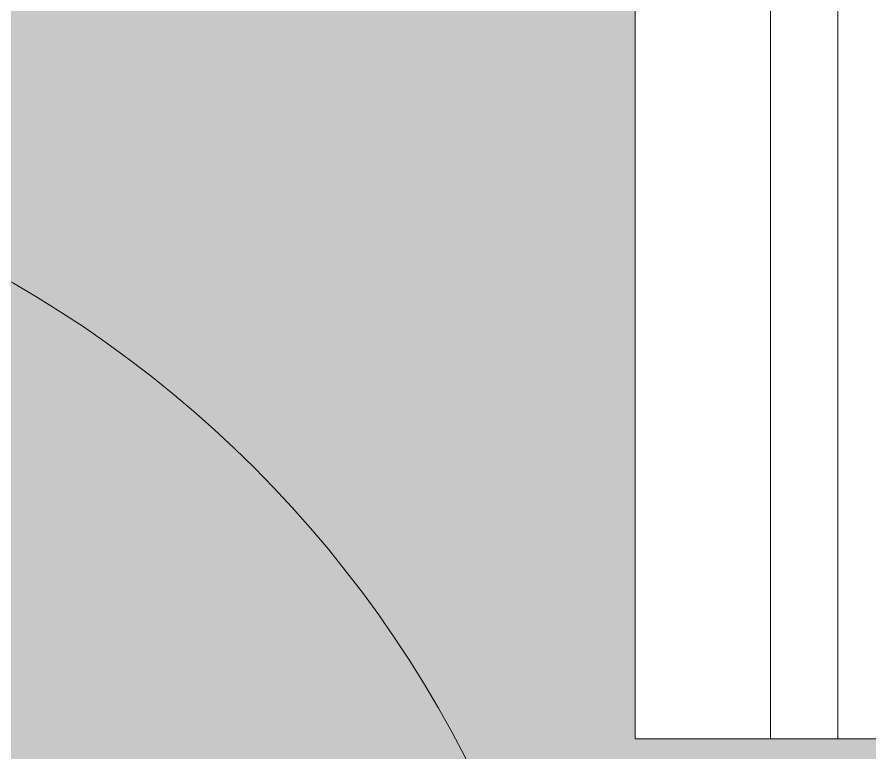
# Model space of a CAD drawing. Header units: inches. Extents: x -4292 to -464, y 9706 to 12474.
# Drawn here: x -3271.5 to -3246.25, y 10029.2 to 10050.99 of the extents above; entities that cross this region are included whole.
import ezdxf

# ---------------------------------------------------------------- set-up
doc = ezdxf.new("R2010")
doc.units = ezdxf.units.IN
doc.header["$MEASUREMENT"] = 0
for name, color, linetype, lineweight in [('A-AREA-PATT-4', 254, 'Continuous', 9), ('A-GLAZ-1', 50, 'Continuous', 13), ('I-FURN', 30, 'Continuous', 9), ('I-FURN-2', 7, 'Continuous', 9)]:
    doc.layers.add(name, color=color, linetype=linetype, lineweight=lineweight)

msp = doc.modelspace()

# ---------------------------------------------------------------- hatches: boundary and pattern name
at = {"layer": 'A-AREA-PATT-4'}
h = msp.add_hatch(color=256, dxfattribs=at)
h.paths.add_polyline_path([(-3143.12374, 10355.1894), (-3143.12374, 10319.1894), (-3144.87374, 10319.1894), (-3144.87374, 10355.1894), (-3144.14013, 10355.1894)], flags=0)
h.paths.add_polyline_path([(-3140.12374, 10018.7144), (-3140.12374, 10046.2394), (-3141.10196, 10046.2394), (-3141.10196, 10050.9894), (-3140.12374, 10050.9894), (-3140.12374, 10355.1894), (-3143.12374, 10355.1894), (-3143.12374, 10357.1269), (-3143.74874, 10357.1269), (-3143.74874, 10358.1894), (-3178.49874, 10358.1894), (-3178.49874, 10357.1269), (-3179.12374, 10357.1269), (-3179.12374, 10355.1894), (-3202.44733, 10355.1894), (-3202.44733, 10346.9144), (-3200.49941, 10346.9144), (-3200.47811, 10347.9144), (-3199.24941, 10347.9144), (-3199.24941, 10346.9144), (-3198.97624, 10346.9144), (-3198.99941, 10345.4144), (-3199.24941, 10345.4144), (-3199.24941, 10343.81018), (-3198.99941, 10343.81018), (-3198.97624, 10341.47199), (-3198.82233, 10341.47199), (-3198.82233, 10339.97199), (-3198.99941, 10339.97199), (-3198.99941, 10311.64837), (-3198.82233, 10311.64837), (-3198.82233, 10311.53217), (-3198.74941, 10311.48039), (-3198.74941, 10311.15717), (-3198.49941, 10311.15717), (-3198.49941, 10311.54545), (-3198.24941, 10311.49528), (-3198.24941, 10308.55308), (-3198.49941, 10308.60784), (-3198.49941, 10310.80362), (-3198.74941, 10310.75546), (-3198.74941, 10310.42862), (-3198.82233, 10310.42862), (-3198.82233, 10310.14837), (-3198.99941, 10310.14837), (-3198.99941, 10307.81018), (-3199.24941, 10307.81018), (-3199.24941, 10269.4144), (-3198.97624, 10269.4144), (-3198.97624, 10267.9144), (-3199.24941, 10267.9144), (-3199.2707, 10266.9144), (-3200.49941, 10266.9144), (-3200.49941, 10267.9144), (-3202.44733, 10267.9144), (-3202.44733, 10266.9144), (-3207.19733, 10266.9144), (-3207.19733, 10269.9144), (-3202.44733, 10269.9144), (-3202.44733, 10269.4144), (-3200.49941, 10269.4144), (-3200.49941, 10307.81018), (-3200.74941, 10307.81018), (-3200.74941, 10343.81018), (-3200.49941, 10343.81018), (-3200.49941, 10345.4144), (-3202.44733, 10345.4144), (-3202.44733, 10305.9144), (-3217.14593, 10305.9144), (-3217.14593, 10310.6644), (-3207.19733, 10310.6644), (-3207.19733, 10352.7894), (-3264.98925, 10352.7894), (-3264.98925, 10376.7894), (-3273.01303, 10376.7894), (-3273.01303, 10369.06317), (-3273.13999, 10368.09876), (-3273.51225, 10367.20006), (-3274.10441, 10366.42834), (-3274.87614, 10365.83617), (-3275.77483, 10365.46392), (-3276.81556, 10365.33695), (-3278.12759, 10365.33695), (-3277.77987, 10362.31317), (-3276.58812, 10361.31317), (-3276.02135, 10360.31317), (-3275.66356, 10358.80365), (-3275.56591, 10358.1894), (-3275.48925, 10357.31317), (-3275.66356, 10355.32079), (-3276.2015, 10353.31317), (-3276.92944, 10351.31317), (-3277.86205, 10349.31317), (-3279.24948, 10347.31317), (-3280.24948, 10346.31317), (-3281.11551, 10345.81317), (-3282.48925, 10345.31317), (-3283.48925, 10345.31317), (-3284.86299, 10345.81317), (-3285.72901, 10346.31317), (-3286.72901, 10347.31317), (-3288.11644, 10349.31317), (-3289.04906, 10351.31317), (-3289.777, 10353.31317), (-3290.31494, 10355.32079), (-3290.48925, 10357.31317), (-3290.31494, 10358.80365), (-3290.22509, 10359.31317), (-3289.95715, 10360.31317), (-3289.39038, 10361.31317), (-3288.19863, 10362.31317), (-3287.85091, 10365.33695), (-3289.23925, 10365.33695), (-3290.20367, 10365.46392), (-3291.10236, 10365.83617), (-3291.87408, 10366.42834), (-3292.46625, 10367.20006), (-3292.8385, 10368.09876), (-3292.96547, 10369.06317), (-3292.96547, 10376.7894), (-3298.98925, 10376.7894), (-3298.98925, 10374.1644), (-3303.73925, 10374.16689), (-3303.73925, 10376.7894), (-3335.72374, 10376.7894), (-3335.72374, 10310.6644), (-3251.14593, 10310.6644), (-3251.14593, 10309.7894), (-3287.14593, 10309.7894), (-3287.14593, 10306.7894), (-3251.14593, 10306.7894), (-3251.14593, 10305.9144), (-3335.72374, 10305.9144), (-3335.72374, 10185.9144), (-3214.38483, 10185.9144), (-3214.38483, 10191.2269), (-3215.13483, 10191.2269), (-3215.13483, 10193.7269), (-3214.38483, 10193.7269), (-3214.38483, 10193.9769), (-3213.00983, 10193.9769), (-3213.00983, 10222.9769), (-3214.38483, 10222.9769), (-3214.42758, 10254.2269), (-3215.13483, 10254.2269), (-3215.13483, 10256.7269), (-3214.38483, 10256.7269), (-3214.38483, 10266.56899), (-3180.88483, 10266.56899), (-3180.88483, 10157.1644), (-3185.63483, 10157.1644), (-3185.63483, 10149.1644), (-3221.38483, 10149.1644), (-3221.38483, 10157.1644), (-3232.96848, 10157.1644), (-3232.96848, 10154.48625), (-3233.16533, 10154.2894), (-3234.06143, 10154.2894), (-3234.06143, 10154.0394), (-3237.82606, 10154.0394), (-3237.82606, 10153.7894), (-3239.72749, 10153.7894), (-3239.72749, 10154.0394), (-3249.11852, 10154.0394), (-3249.11852, 10153.7894), (-3249.70907, 10153.7894), (-3249.70907, 10154.0394), (-3250.29962, 10154.0394), (-3250.29962, 10153.7894), (-3250.89017, 10153.7894), (-3250.89017, 10154.0394), (-3251.48072, 10154.0394), (-3251.48072, 10153.7894), (-3252.07127, 10153.7894), (-3252.07127, 10154.0394), (-3252.66182, 10154.0394), (-3252.66182, 10153.7894), (-3253.25238, 10153.7894), (-3253.25238, 10154.0394), (-3255.87555, 10154.0394), (-3255.89663, 10154.2894), (-3256.82488, 10154.31145), (-3256.91083, 10154.34705), (-3256.96848, 10154.48625), (-3256.96848, 10157.1644), (-3311.72374, 10157.1644), (-3311.72374, 10055.4019), (-3304.22233, 10055.4019), (-3304.22233, 10050.0269), (-3308.97233, 10050.0269), (-3308.97233, 10050.6519), (-3335.72374, 10050.6519), (-3335.72374, 10018.7144), (-3308.97233, 10018.7144), (-3308.97233, 10020.0269), (-3304.22233, 10020.0269), (-3304.22233, 10018.7144), (-3177.14952, 10018.7144), (-3177.14952, 10050.9894), (-3202.54874, 10050.9894), (-3202.54874, 10110.9894), (-3172.54874, 10110.9894), (-3172.54874, 10050.9894), (-3171.10196, 10050.9894), (-3171.10196, 10046.2394), (-3172.39952, 10046.2394), (-3172.39952, 10018.7144), (-3141.32374, 10018.7144)], flags=0)
h.paths.add_polyline_path([(-3142.35196, 10019.0894), (-3170.35196, 10019.0894), (-3170.35196, 10044.3394), (-3160.84344, 10044.3394), (-3160.81847, 10044.8394), (-3160.36048, 10044.8394), (-3160.34592, 10044.3394), (-3144.08918, 10044.3394), (-3144.05172, 10044.8394), (-3143.36474, 10044.8394), (-3143.36474, 10044.3394), (-3142.35196, 10044.3394), (-3142.35196, 10020.0894)], flags=0)
h.paths.add_polyline_path([(-3308.34733, 10022.0269), (-3334.13483, 10022.0269), (-3334.13483, 10047.0269), (-3308.13483, 10047.0269), (-3308.13483, 10022.0269)], flags=0)
h.paths.add_polyline_path([(-3252.13624, 10029.62206), (-3253.19269, 10029.62206), (-3253.19269, 10113.62206), (-3218.19269, 10113.62206), (-3218.19269, 10107.62206), (-3217.19269, 10107.62206), (-3217.19269, 10035.62206), (-3218.19269, 10035.62206), (-3218.19269, 10029.62206), (-3249.19269, 10029.62206)], flags=0)
h.paths.add_polyline_path([(-3146.56369, 10057.47913), (-3156.54874, 10057.47913), (-3156.54874, 10075.47913), (-3152.54874, 10075.47913), (-3152.54874, 10111.47913), (-3156.54874, 10111.47913), (-3156.54874, 10129.47913), (-3140.42374, 10129.47913), (-3140.42374, 10057.47913), (-3145.54403, 10057.47913)], flags=0)
h.paths.add_polyline_path([(-3185.63483, 10179.1644), (-3185.63483, 10181.1644), (-3221.38483, 10181.1644), (-3221.38483, 10179.1644), (-3187.63483, 10179.1644)], flags=0)
h.paths.add_polyline_path([(-3204.32374, 10185.9144), (-3185.63483, 10185.9144), (-3185.63483, 10261.81899), (-3209.63483, 10261.81899), (-3209.63483, 10256.7269), (-3208.88483, 10256.7269), (-3208.88483, 10254.2269), (-3209.63483, 10254.2269), (-3209.63483, 10253.9769), (-3213.00983, 10253.9769), (-3213.00983, 10224.9769), (-3211.63483, 10224.9769), (-3211.63483, 10193.9769), (-3209.63483, 10193.9769), (-3209.63483, 10193.7269), (-3208.88483, 10193.7269), (-3208.88483, 10191.2269), (-3209.63483, 10191.2269), (-3209.63483, 10185.9144), (-3208.88483, 10185.9144)], flags=0)
h.paths.add_polyline_path([(-3316.17445, 10188.9144), (-3334.17445, 10188.9144), (-3334.17445, 10206.9144), (-3316.17445, 10206.9144), (-3316.17445, 10204.41546)], flags=0)
h.paths.add_polyline_path([(-3334.17445, 10209.9144), (-3334.17445, 10269.9144), (-3255.17445, 10269.9144), (-3255.17445, 10209.9144), (-3316.17445, 10209.9144)], flags=0)
h.paths.add_polyline_path([(-3334.17445, 10272.84623), (-3334.17445, 10290.84623), (-3316.17445, 10290.84623), (-3316.17445, 10272.84623)], flags=0)
h.paths.add_polyline_path([(-3311.95041, 10346.6644), (-3335.69733, 10346.6644), (-3335.69733, 10351.4144), (-3303.73925, 10351.4144), (-3303.73925, 10354.1644), (-3298.98925, 10354.1644), (-3298.98925, 10346.6644), (-3299.61425, 10346.6644)], flags=0)

# ---------------------------------------------------------------- linework, layer by layer
at = {"layer": 'A-GLAZ-1'}
msp.add_arc((-3288.53624, 10013.5894), 34.025, 0, 90, dxfattribs=at)
at = {"layer": 'I-FURN'}
for p, q in [((-3249.19269, 10113.62206), (-3249.19269, 10029.62206)), ((-3249.19269, 10029.62206), (-3249.19269, 10113.62206)), ((-3247.19269, 10113.62206), (-3247.19269, 10029.62206)), ((-3245.69269, 10029.62206), (-3249.19269, 10029.62206))]:
    msp.add_line(p, q, dxfattribs=at)
at = {"layer": 'I-FURN-2'}
for p, q in [((-3253.19269, 10029.62206), (-3253.19269, 10113.62206)), ((-3249.19269, 10029.62206), (-3253.19269, 10029.62206))]:
    msp.add_line(p, q, dxfattribs=at)

doc.saveas('drawing.dxf')
